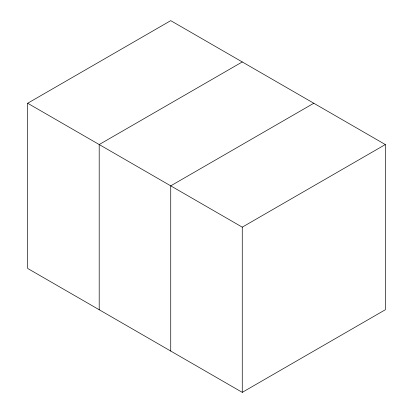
<?xml version="1.0" encoding="UTF-8"?>
<svg xmlns="http://www.w3.org/2000/svg" width="413" height="413" viewBox="0 0 413 413"><rect width="100%" height="100%" fill="white"/><g stroke="black" fill="none" stroke-linecap="round" stroke-linejoin="round"><path stroke-width="0.62" d="M27.666 103.25L170.734 20.65L385.334 144.55L385.334 309.75L242.266 392.35L27.666 268.45L27.666 103.25L242.266 227.15L385.334 144.55M242.266 61.95L99.197 144.55L99.197 309.75M313.803 103.25L170.734 185.85L170.734 351.05M242.266 227.15L242.266 392.35"/></g></svg>
